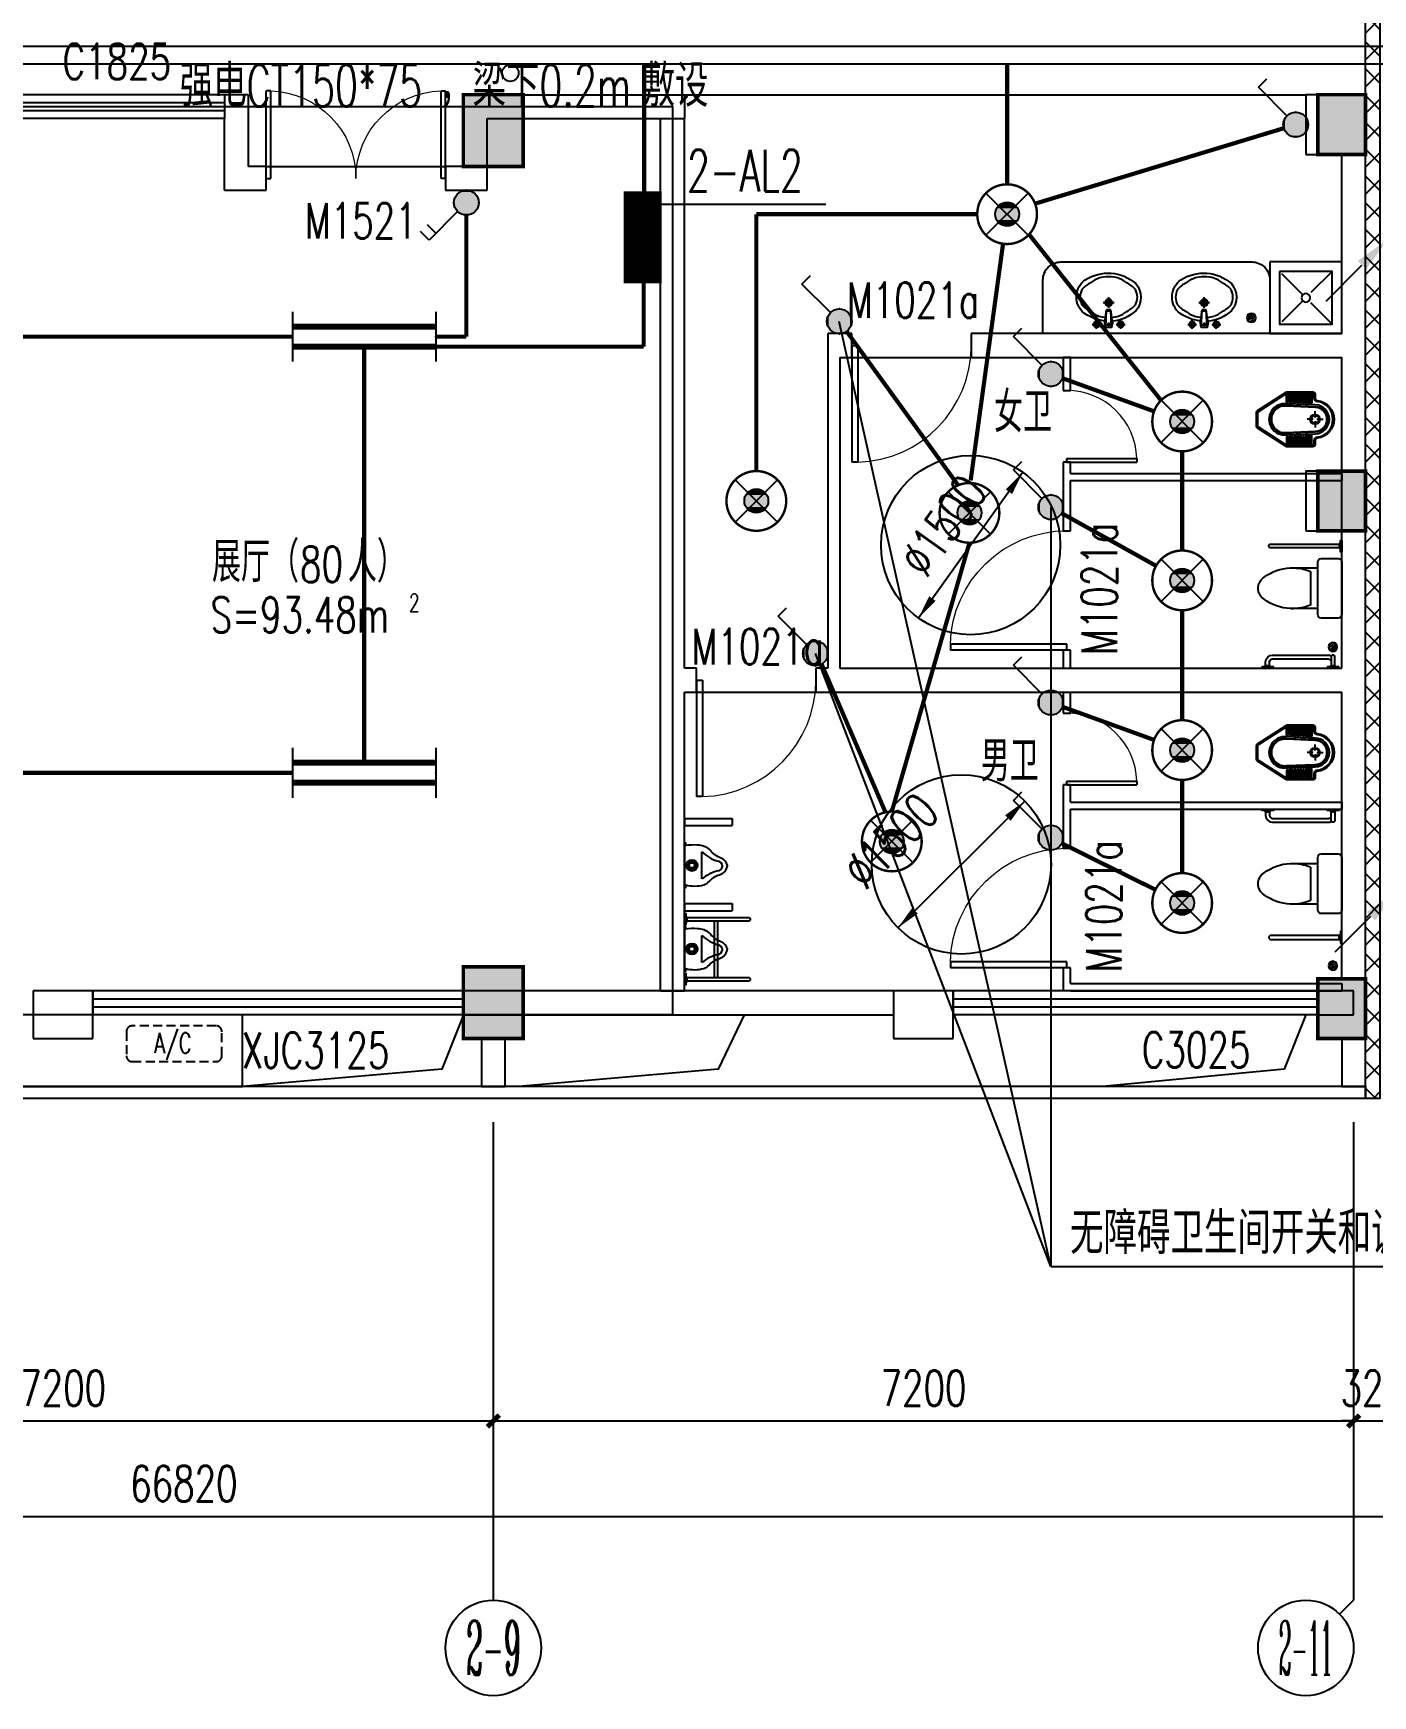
# Model space of a CAD drawing. Extents: x -9422388 to 15610651, y -1992469 to 953794.
# Drawn here: x -2844502 to -2833292, y -212483 to -198569 of the extents above; entities that cross this region are included whole.
import ezdxf
from ezdxf.enums import TextEntityAlignment as Align

# ---------------------------------------------------------------- set-up
doc = ezdxf.new("R2010")
doc.units = 0
doc.header["$LTSCALE"] = 1000
doc.linetypes.add('( Hidden )', pattern=[0.375, 0.25, -0.125])
doc.linetypes.add('DASH', pattern=[0.35, 0.25, -0.1])
for name, color, linetype in [('A-FLOR-HVAC', 4, 'Continuous'), ('AXIS_TEXT', 7, 'Continuous'), ('C-KZ', 2, 'Continuous'), ('C-Z-HATCH', 253, 'Continuous'), ('CABLETRAY', 4, 'Continuous'), ('DIM-照明', 3, 'Continuous'), ('DIM-箱柜', 3, 'Continuous'), ('EQUIP-照明', 3, 'Continuous'), ('EQUIP-箱柜', 3, 'Continuous'), ('LWIRE', 4, 'Continuous'), ('TEL_TEXT', 7, 'Continuous'), ('WINDOW_TEXT', 7, 'Continuous'), ('WIRE-照明', 1, 'Continuous'), ('洁具', 253, 'Continuous')]:
    doc.layers.add(name, color=color, linetype=linetype)
doc.styles.add('_TCH_AXIS', font='COMPLEX', dxfattribs={"bigfont": 'GBCBIG'})
doc.styles.add('_TCH_DIM', font='SIMPLEX', dxfattribs={"bigfont": 'GBCBIG'})
doc.styles.add('_TCH_DIM_T3', font='SIMPLEX', dxfattribs={"width": 0.705882, "bigfont": 'GBCBIG'})
doc.styles.add('_TCH_WINDOW', font='SIMPLEX', dxfattribs={"height": 3.5, "bigfont": 'GBCBIG'})
doc.styles.add('_TEL_DIM', font='SIMPLEX', dxfattribs={"width": 0.8, "height": 3.5, "bigfont": 'HZTXT'})
doc.styles.add('COMPLEX', font='COMPLEX')
doc.styles.get("Standard").update_dxf_attribs({"font": 'gbenor.shx', "bigfont": 'gbcbig.shx'})
doc.dimstyles.new('_TCH_ARCH&&100', dxfattribs={"dimtxt": 297.5, "dimasz": 100, "dimexe": 250, "dimexo": 300, "dimgap": 126.25, "dimtad": 1, "dimdec": 0, "dimzin": 0, "dimdsep": 46, "dimtxsty": '_TCH_DIM_T3', "dimblk": 'ARCHTICK', "dimcen": 0.09, "dimclrt": 7, "dimazin": 2, "dimtfac": 1, "dimtdec": 0, "dimtix": 1, "dimtmove": 2, "dimatfit": 3, "dimfxl": 0, "dimtolj": 1, "dimtzin": 0, "dimarcsym": 0})

# ---------------------------------------------------------------- blocks, each defined once
blk = doc.blocks.new('KTWJ1')
at = {"layer": 'A-FLOR-HVAC', "color": 0, "linetype": '( Hidden )', "ltscale": 0.3}
blk.add_lwpolyline([(152982, -14209, 0.414214), (153032, -14259), (153732, -14259, 0.414214), (153782, -14209), (153782, -14009, 0.414214), (153732, -13959), (153032, -13959, 0.414214), (152982, -14009)], format="xyb", close=True, dxfattribs=at)
at = {"layer": 'A-FLOR-HVAC', "color": 0, "style": '_TCH_WINDOW', "width": 0.705882}
blk.add_text('A/C', height=170, dxfattribs=at).set_placement((153214, -14188))
blk = doc.blocks.new('$plan$00002871')
at = {"layer": '洁具', "color": 0}
for p, q in [((-15, -490), (-67, -490)), ((0, -475), (0, -423)), ((0, -505), (0, -557)), ((15, -490), (67, -490))]:
    blk.add_line(p, q, dxfattribs=at)
for points in [[(159, -508, -0.88995), (-159, -508, 0.380538), (-179, -491), (-210, -491, -0.414214), (-230, -471), (-230, -258, -0.144595), (-227, -247), (-73, -9, -0.254383), (-56, 0), (56, 0, -0.254383), (73, -9), (227, -247, -0.144595), (230, -258), (230, -471, -0.414214), (210, -491), (179, -491, 0.380538)], [(120, -491), (130, -252, 1.134994), (-130, -252), (-120, -491, 0.992594)], [(105, -490), (115, -251, 1.141146), (-115, -251), (-105, -490, 0.994896)], [(100, -490), (110, -251, 1.143479), (-110, -251), (-100, -490, 0.995777)], [(-149, -264, 1), (-149, -252), (-207, -252, 1), (-207, -264)], [(-148, -287, 1), (-148, -275), (-207, -275, 1), (-207, -287)], [(-149, -263, 1), (-149, -253), (-207, -253, 1), (-207, -263)], [(-148, -286, 1), (-148, -276), (-207, -276, 1), (-207, -286)], [(148, -287, -1), (148, -275), (207, -275, -1), (207, -287)], [(148, -286, -1), (148, -276), (207, -276, -1), (207, -286)], [(149, -264, -1), (149, -252), (207, -252, -1), (207, -264)], [(149, -263, -1), (149, -253), (207, -253, -1), (207, -263)], [(-147, -307, 1), (-147, -295), (-207, -295, 1), (-207, -307)], [(-146, -330, 1), (-146, -319), (-207, -319, 1), (-207, -330)], [(-146, -352, 1), (-146, -341), (-207, -341, 1), (-207, -352)], [(-145, -376, 1), (-145, -364), (-207, -364, 1), (-207, -376)], [(-144, -399, 1), (-144, -388), (-207, -388, 1), (-207, -399)], [(-143, -423, 1), (-143, -411), (-207, -411, 1), (-207, -423)], [(-147, -306, 1), (-147, -296), (-207, -296, 1), (-207, -306)], [(-146, -329, 1), (-146, -320), (-207, -320, 1), (-207, -329)], [(-146, -351, 1), (-146, -342), (-207, -342, 1), (-207, -351)], [(-145, -375, 1), (-145, -365), (-207, -365, 1), (-207, -375)], [(-144, -398, 1), (-144, -389), (-207, -389, 1), (-207, -398)], [(-143, -422, 1), (-143, -412), (-207, -412, 1), (-207, -422)], [(143, -423, -1), (143, -411), (207, -411, -1), (207, -423)], [(144, -399, -1), (144, -388), (207, -388, -1), (207, -399)], [(143, -422, -1), (143, -412), (207, -412, -1), (207, -422)], [(145, -376, -1), (145, -364), (207, -364, -1), (207, -376)], [(144, -398, -1), (144, -389), (207, -389, -1), (207, -398)], [(146, -352, -1), (146, -341), (207, -341, -1), (207, -352)], [(145, -375, -1), (145, -365), (207, -365, -1), (207, -375)], [(146, -330, -1), (146, -319), (207, -319, -1), (207, -330)], [(146, -351, -1), (146, -342), (207, -342, -1), (207, -351)], [(147, -307, -1), (147, -295), (207, -295, -1), (207, -307)], [(146, -329, -1), (146, -320), (207, -320, -1), (207, -329)], [(147, -306, -1), (147, -296), (207, -296, -1), (207, -306)], [(-141, -444, 1), (-141, -432), (-207, -432, 1), (-207, -444)], [(-141, -464, 1), (-141, -453), (-207, -453, 1), (-207, -464)], [(-141, -443, 1), (-141, -433), (-207, -433, 1), (-207, -443)], [(-141, -463, 1), (-141, -454), (-207, -454, 1), (-207, -463)], [(141, -444, -1), (141, -432), (207, -432, -1), (207, -444)], [(141, -464, -1), (141, -453), (207, -453, -1), (207, -464)], [(141, -443, -1), (141, -433), (207, -433, -1), (207, -443)], [(141, -463, -1), (141, -454), (207, -454, -1), (207, -463)]]:
    blk.add_lwpolyline(points, format="xyb", close=True, dxfattribs=at)
blk.add_lwpolyline([(-149, -507, 0.380538), (-179, -481), (-210, -481, -0.414214), (-220, -471), (-220, -258, -0.144595), (-218, -253), (-64, -15, -0.254383), (-56, -10), (56, -10, -0.254383), (64, -15), (218, -253, -0.144595), (220, -258), (220, -471, -0.414214), (210, -481), (179, -481, 0.380538), (149, -507, 0.380538)], format="xyb", dxfattribs=at)
for radius in [40, 31.7]:
    blk.add_circle((0, -490), radius, dxfattribs=at)
blk.add_arc((0, -490), 150, 186.665, 353.335, dxfattribs=at)
blk = doc.blocks.new('$plan$00001624')
at = {"color": 0}
for p, q in [((646, -13), (661, -28)), ((701, -28), (716, -13))]:
    blk.add_line(p, q, dxfattribs=at)
for points in [[(60, 0), (60, -13), (-60, -13), (-60, 0)], [(744, 0), (744, -13), (624, -13), (624, 0)]]:
    blk.add_lwpolyline(points, close=True, dxfattribs=at)
blk.add_lwpolyline([(-38, -13), (-23, -28), (17, -28), (33, -13)], dxfattribs=at)
for points in [[(-23, -28), (-23, -66, 0.414213), (49, -137), (632, -137, 0.119966), (665, -129)], [(17, -28), (17, -66, 0.414211), (49, -97), (632, -97, 0.298815), (661, -78)]]:
    blk.add_lwpolyline(points, format="xyb", dxfattribs=at)
blk.add_lwpolyline([(681, -137), (681, -137, -0.414214), (661, -117), (661, -28), (701, -28), (701, -117, -0.414214)], format="xyb", close=True, dxfattribs=at)
blk = doc.blocks.new('A$C5E992675')
at = {"color": 0}
for points in [[(600, 600), (600, 0), (0, 0), (0, 600)], [(520, 520), (520, 80), (80, 80), (80, 520)]]:
    blk.add_lwpolyline(points, close=True, dxfattribs=at)
at = {"color": 0, "linetype": 'DASH'}
for points in [[(80, 520), (275, 325)], [(325, 325), (520, 520)], [(80, 80), (275, 275)], [(325, 275), (520, 80)]]:
    blk.add_lwpolyline(points, dxfattribs=at)
at = {"color": 0}
blk.add_circle((300, 300), 35, dxfattribs=at)
blk = doc.blocks.new('宿舍楼柱网2')
at = {"layer": 'C-Z-HATCH'}
h = blk.add_hatch(color=0, dxfattribs=at)
h.dxf.hatch_style = 1
h.paths.add_polyline_path([(133350, 330556), (133850, 330556), (133850, 329956), (133350, 329956)])
h = blk.add_hatch(color=0, dxfattribs=at)
h.dxf.hatch_style = 1
h.paths.add_polyline_path([(140500, 330556), (140900, 330556), (140900, 330056), (140500, 330056)])
h = blk.add_hatch(color=0, dxfattribs=at)
h.dxf.hatch_style = 1
h.paths.add_polyline_path([(140500, 327406), (140900, 327406), (140900, 326906), (140500, 326906)])
h = blk.add_hatch(color=0, dxfattribs=at)
h.dxf.hatch_style = 1
h.paths.add_polyline_path([(133350, 323256), (133850, 323256), (133850, 322656), (133350, 322656)])
h = blk.add_hatch(color=0, dxfattribs=at)
h.dxf.hatch_style = 1
h.paths.add_polyline_path([(140500, 323156), (140900, 323156), (140900, 322656), (140500, 322656)])
at = {"layer": 'C-KZ', "color": 0, "const_width": 30}
for points in [[(133350, 330556), (133850, 330556), (133850, 329956), (133350, 329956)], [(140500, 330556), (140900, 330556), (140900, 330056), (140500, 330056)], [(140500, 327406), (140900, 327406), (140900, 326906), (140500, 326906)], [(133350, 323256), (133850, 323256), (133850, 322656), (133350, 322656)], [(140500, 323156), (140900, 323156), (140900, 322656), (140500, 322656)]]:
    blk.add_lwpolyline(points, close=True, dxfattribs=at)
blk = doc.blocks.new('$TCHSYS$WIN2D')
at = {"color": 0}
for p, q in [((-0.5, 0.5), (0.5, 0.5)), ((-0.5, 0.5), (-0.5, -0.5)), ((0.5, 0.5), (0.5, -0.5)), ((0.5, 0.1667), (-0.5, 0.1667)), ((0.5, -0.1667), (-0.5, -0.1667)), ((-0.5, -0.5), (0.5, -0.5))]:
    blk.add_line(p, q, dxfattribs=at)
blk = doc.blocks.new('_ArchTick')
at = {"color": 0, "linetype": 'ByBlock', "const_width": 0.4}
blk.add_lwpolyline([(-0.5, -0.5), (0.5, 0.5)], dxfattribs=at)
blk = doc.blocks.new('*D2838')
at = {"color": 0, "lineweight": -2, "transparency": 16777216}
for p, q in [((1474530, -199693), (1474530, -202943)), ((1541350, -199693), (1541350, -202943)), ((1474530, -202693), (1541350, -202693))]:
    blk.add_line(p, q, dxfattribs=at)
at = {"layer": 'Defpoints', "color": 0, "transparency": 16777216}
for p in [(1474530, -199393), (1541350, -199393), (1541350, -202693)]:
    blk.add_point(p, dxfattribs=at)
at = {"color": 0, "lineweight": -2, "transparency": 16777216, "xscale": 100, "yscale": 100, "zscale": 100, "rotation": 180}
blk.add_blockref('_ArchTick', (1474530, -202693), dxfattribs=at)
at = {"color": 0, "lineweight": -2, "transparency": 16777216, "xscale": 100, "yscale": 100, "zscale": 100}
blk.add_blockref('_ArchTick', (1541350, -202693), dxfattribs=at)
at = {"color": 7, "transparency": 16777216, "insert": (1507940, -202418), "char_height": 297.5, "attachment_point": 5, "style": '_TCH_DIM_T3'}
blk.add_mtext('\\A1;66820', dxfattribs=at)
blk = doc.blocks.new('*D2844')
at = {"color": 0, "lineweight": -2, "transparency": 16777216}
for p, q in [((1503330, -199693), (1503330, -202143)), ((1510530, -199693), (1510530, -202143)), ((1503330, -201893), (1510530, -201893))]:
    blk.add_line(p, q, dxfattribs=at)
at = {"layer": 'Defpoints', "color": 0, "transparency": 16777216}
for p in [(1503330, -199393), (1510530, -199393), (1510530, -201893)]:
    blk.add_point(p, dxfattribs=at)
at = {"color": 0, "lineweight": -2, "transparency": 16777216, "xscale": 100, "yscale": 100, "zscale": 100, "rotation": 180}
blk.add_blockref('_ArchTick', (1503330, -201893), dxfattribs=at)
at = {"color": 0, "lineweight": -2, "transparency": 16777216, "xscale": 100, "yscale": 100, "zscale": 100}
blk.add_blockref('_ArchTick', (1510530, -201893), dxfattribs=at)
at = {"color": 7, "transparency": 16777216, "insert": (1506930, -201618), "char_height": 297.5, "attachment_point": 5, "style": '_TCH_DIM_T3'}
blk.add_mtext('\\A1;7200', dxfattribs=at)
blk = doc.blocks.new('*D2845')
at = {"color": 0, "lineweight": -2, "transparency": 16777216}
for p, q in [((1510530, -199693), (1510530, -202143)), ((1517730, -199693), (1517730, -202143)), ((1510530, -201893), (1517730, -201893))]:
    blk.add_line(p, q, dxfattribs=at)
at = {"layer": 'Defpoints', "color": 0, "transparency": 16777216}
for p in [(1510530, -199393), (1517730, -199393), (1517730, -201893)]:
    blk.add_point(p, dxfattribs=at)
at = {"color": 0, "lineweight": -2, "transparency": 16777216, "xscale": 100, "yscale": 100, "zscale": 100, "rotation": 180}
blk.add_blockref('_ArchTick', (1510530, -201893), dxfattribs=at)
at = {"color": 0, "lineweight": -2, "transparency": 16777216, "xscale": 100, "yscale": 100, "zscale": 100}
blk.add_blockref('_ArchTick', (1517730, -201893), dxfattribs=at)
at = {"color": 7, "transparency": 16777216, "insert": (1514130, -201618), "char_height": 297.5, "attachment_point": 5, "style": '_TCH_DIM_T3'}
blk.add_mtext('\\A1;7200', dxfattribs=at)
blk = doc.blocks.new('*D2846')
at = {"color": 0, "lineweight": -2, "transparency": 16777216}
for p, q in [((1517730, -199693), (1517730, -202143)), ((1518050, -199693), (1518050, -202143)), ((1517730, -201893), (1517630, -201893)), ((1517730, -201893), (1518050, -201893)), ((1518050, -201893), (1518150, -201893))]:
    blk.add_line(p, q, dxfattribs=at)
at = {"layer": 'Defpoints', "color": 0, "transparency": 16777216}
for p in [(1517730, -199393), (1518050, -199393), (1518050, -201893)]:
    blk.add_point(p, dxfattribs=at)
at = {"color": 0, "lineweight": -2, "transparency": 16777216, "xscale": 100, "yscale": 100, "zscale": 100}
blk.add_blockref('_ArchTick', (1517730, -201893), dxfattribs=at)
at = {"color": 0, "lineweight": -2, "transparency": 16777216, "xscale": 100, "yscale": 100, "zscale": 100, "rotation": 180}
blk.add_blockref('_ArchTick', (1518050, -201893), dxfattribs=at)
at = {"color": 7, "transparency": 16777216, "insert": (1517890, -201618), "char_height": 297.5, "attachment_point": 5, "style": '_TCH_DIM_T3'}
blk.add_mtext('\\A1;320', dxfattribs=at)
blk = doc.blocks.new('_AXISO')
at = {"color": 0}
blk.add_circle((0, 0), 0.5, dxfattribs=at)
at = {"layer": 'AXIS_TEXT', "color": 0, "style": 'COMPLEX', "width": 1.041667}
blk.add_attdef('A', text='', height=0.56, dxfattribs=at).set_placement((-0.25, -0.28), (0.25, -0.28), align=Align.FIT)
blk = doc.blocks.new('$DorLib2D$00000001')
at = {"color": 0}
for p, q in [((0.45, 0.975), (0.5, 0.975)), ((0.45, 0), (0.45, 0.975)), ((0.5, 0), (0.5, 0.975)), ((0.5, 0), (0.45, 0))]:
    blk.add_line(p, q, dxfattribs=at)
at = {"color": 0, "lineweight": 13}
blk.add_arc((0.475, 0), 0.975, 91.4693, 180, dxfattribs=at)
blk = doc.blocks.new('$plan$00002826')
at = {"layer": '洁具', "color": 0}
for p, q in [((-260, -140), (-260, 140)), ((-200, 170), (-200, -170))]:
    blk.add_line(p, q, dxfattribs=at)
blk.add_lwpolyline([(-650, 92, 0.537872), (-650, -92, 0.149947), (-430, -170), (-200, -170), (-200, -220, 0.414214), (-170, -250), (-30, -250, 0.414214), (0, -220), (0, 220, 0.414214), (-30, 250), (-170, 250, 0.414214), (-200, 220), (-200, 170), (-430, 170, 0.149947)], format="xyb", close=True, dxfattribs=at)
for centre, start, end in [((-413, -227), 67.4505, 91.4725), ((-413, 227), 268.6339, 292.5495)]:
    blk.add_arc(centre, 398, start, end, dxfattribs=at)
blk = doc.blocks.new('$lvtry$00000171')
at = {"color": 0}
for p, q in [((-74, 11), (-11, 74)), ((-70, -27), (27, 70)), ((-53, -53), (53, 53)), ((-27, -70), (70, 27)), ((11, -74), (74, -11))]:
    blk.add_line(p, q, dxfattribs=at)
blk.add_circle((0, 0), 75, dxfattribs=at)
blk.add_point((0, 0), dxfattribs=at)
blk = doc.blocks.new('$plan$00003671')
at = {"layer": '洁具', "color": 0}
for p, q in [((-101, 10), (-101, -63)), ((-25, 0), (-32, -39)), ((-25, 0), (25, 0)), ((-25, 0), (-17, -148)), ((25, 0), (17, -148)), ((25, 0), (32, -39)), ((101, 10), (101, -63)), ((-64, -27), (-138, -27)), ((-32, -39), (-17, -148)), ((-24, -20), (24, -20)), ((-17, -138), (17, -138)), ((32, -39), (17, -148)), ((138, -27), (64, -27)), ((45, -209), (-45, -209)), ((-17, -148), (17, -148)), ((0, -164), (0, -254))]:
    blk.add_line(p, q, dxfattribs=at)
blk.add_lwpolyline([(25, 0), (32, -39), (30, -54, -0.144626), (222, -135, -0.454002), (196, -399, -0.337627), (-227, -368, -0.376635), (-227, -140, -0.17218), (-30, -54), (-32, -39), (-25, 0)], format="xyb", close=True, dxfattribs=at)
for centre, radius in [((-101, -27), 25.2), ((-101, -27), 15.1), ((101, -27), 25.2), ((101, -27), 15.1), ((0, -209), 30.2), ((0, -209), 20.2)]:
    blk.add_circle(centre, radius, dxfattribs=at)
for centre, radius, start, end in [((-19, -374), 275, 118.8696, 138.2267), ((-16, -304), 218, 108.3074, 128.6169), ((0, -351), 268, 95.4714, 108.3074), ((-1, -27), 7.25, 80.5252, 279.4748), ((1, -27), 7.25, 260.5252, 99.4748), ((0, -351), 268, 71.6926, 84.5286), ((16, -304), 218, 51.3831, 71.6926), ((19, -374), 275, 41.7733, 61.1304), ((-102, -254), 138, 152.5904, 207.4096), ((102, -254), 138, 332.5904, 27.4096), ((-19, -135), 275, 221.7733, 241.1304), ((-16, -205), 218, 231.3831, 251.6926), ((0, -158), 268, 251.6926, 288.3074), ((16, -205), 218, 288.3074, 308.6169), ((19, -135), 275, 298.8696, 318.2267)]:
    blk.add_arc(centre, radius, start, end, dxfattribs=at)
blk = doc.blocks.new('$plan$00002813')
at = {"layer": '洁具', "color": 0}
blk.add_line((-112, -146), (114, -146), dxfattribs=at)
blk.add_lwpolyline([(-185, 0), (-185, -10), (-164, -10, 0.125587), (-163, -162, 0.087699), (-135, -207, -0.142493), (-79, -292, 0.309604), (0, -360, 0.229829), (59, -308, -0.1358), (128, -215, 0.187963), (170, -108, 0.056569), (165, -10), (185, -10), (185, 0)], format="xyb", close=True, dxfattribs=at)
for radius in [47.3, 34.6, 22.1]:
    blk.add_circle((0, -62), radius, dxfattribs=at)
for centre, radius, start, end in [((-382, -363), 346, 14.0616, 38.7001), ((335, -366), 312, 135.2868, 164.3913), ((-6, -276), 40.9, 183.6565, 351.9398)]:
    blk.add_arc(centre, radius, start, end, dxfattribs=at)
blk = doc.blocks.new('$DorLib2D$00000002')
at = {"color": 0}
for p, q in [((-0.5, 0), (-0.5, 0.4875)), ((-0.475, 0.4875), (-0.5, 0.4875)), ((-0.475, 0), (-0.475, 0.4875)), ((0.475, 0), (0.475, 0.4875)), ((0.475, 0.4875), (0.5, 0.4875)), ((0.5, 0), (0.5, 0.4875)), ((-0.5, 0), (-0.475, 0)), ((0.5, 0), (0.475, 0))]:
    blk.add_line(p, q, dxfattribs=at)
at = {"color": 0, "lineweight": 13}
for centre, start, end in [((-0.4875, 0), 0, 88.53072), ((0.4875, 0), 91.46928, 180)]:
    blk.add_arc(centre, 0.4875, start, end, dxfattribs=at)
blk = doc.blocks.new('$TelecSys$00000081')
for p, q in [((0.104, 0.104), (0.104, 0.104)), ((-0.104, -0.104), (-0.104, -0.104)), ((-1.15, -1.15), (-0.55, -0.55))]:
    blk.add_line(p, q)
at = {"const_width": 0.142}
blk.add_lwpolyline([(0.071, 0, 1), (-0.071, 0, 1)], format="xyb", close=True, dxfattribs=at)
blk.add_solid([(-0.62, -0.48), (-0.48, -0.62), (-0.1, -0.1)])
at = {"width": 0.8, "flags": 9}
blk.add_attdef('A', (0, 0), '', height=0.00002, rotation=180, dxfattribs=at)
blk = doc.blocks.new('$equip$00001160')
for p, q in [((-1.2, 0.417), (-1.2, -0.417)), ((1.2, 0.417), (1.2, -0.417)), ((-1.2, 0.167), (1.2, 0.167)), ((-1.2, -0.167), (1.2, -0.167))]:
    blk.add_line(p, q)
at = {"const_width": 0.1}
for points in [[(-1.2, 0.167), (1.2, 0.167)], [(-1.2, -0.167), (1.2, -0.167)]]:
    blk.add_lwpolyline(points, dxfattribs=at)
at = {"layer": 'EQUIP-照明'}
for p in [(-1.2, 0), (0, 0.167), (1.2, 0), (0, -0.167)]:
    blk.add_point(p, dxfattribs=at)
at = {"layer": 'EQUIP-照明', "flags": 9}
blk.add_attdef('A', (0, 0), '', height=0.00002, dxfattribs=at)
blk = doc.blocks.new('*X41')
at = {"color": 0}
for p, q in [((-250, 32.8), (-82.8, 200)), ((-250, 68.2), (-118.2, 200)), ((-250, 103.6), (-153.6, 200)), ((-250, 138.9), (-188.9, 200)), ((-250, 174.3), (-224.3, 200)), ((-247.5, 0), (-47.5, 200)), ((-212.1, 0), (-12.1, 200)), ((-176.8, 0), (23.2, 200)), ((-141.4, 0), (58.6, 200)), ((-106.1, 0), (93.9, 200)), ((-70.7, 0), (129.3, 200)), ((-35.4, 0), (164.6, 200)), ((0, 0), (200, 200)), ((35.4, 0), (235.4, 200)), ((70.7, 0), (250, 179.3)), ((106.1, 0), (250, 143.9)), ((141.4, 0), (250, 108.6)), ((176.8, 0), (250, 73.2)), ((212.1, 0), (250, 37.9)), ((247.5, 0), (250, 2.5))]:
    blk.add_line(p, q, dxfattribs=at)
blk = doc.blocks.new('$equip$00002943')
for p, q in [((-0.75, 0.6), (-0.75, 0)), ((0.75, 0.6), (-0.75, 0.6)), ((0.75, 0), (0.75, 0.6)), ((-0.75, 0), (0.75, 0))]:
    blk.add_line(p, q)
for points, const_width in [([(-0.75, 0.3), (0.75, 0.3)], 0.6), ([(-0.75, 0.6), (-0.75, 0), (0.75, 0), (0.75, 0.6), (-0.75, 0.6), (-0.75, 0)], 0.04)]:
    blk.add_lwpolyline(points, dxfattribs=dict(const_width=const_width))
for p in [(0, 0.6), (-0.75, 0.3), (0.75, 0.3), (0, 0)]:
    blk.add_point(p)
at = {"xscale": 0.00300000000061118, "yscale": 0.00300000000061118, "zscale": 0.00300000000061118}
blk.add_blockref('*X41', (0, 0), dxfattribs=at)
at = {"color": 7, "style": '_TEL_DIM', "flags": 1}
for tag in ['A', 'REMARK']:
    blk.add_attdef(tag, text='', height=0.00002, dxfattribs=at).set_placement((0, 0), align=Align.MIDDLE_CENTER)
blk = doc.blocks.new('$equip$00002828')
for p, q in [((0.354, 0.354), (-0.354, -0.354)), ((-0.354, 0.354), (0.354, -0.354))]:
    blk.add_line(p, q)
at = {"const_width": 0.04}
blk.add_lwpolyline([(0.5, 0, -1), (-0.5, 0, -1), (0.5, 0, 1)], format="xyb", dxfattribs=at)
for radius in [0.5, 0.2]:
    blk.add_circle((0, 0), radius)
for p in [(0, 0.5), (-0.5, 0), (0.5, 0), (0, -0.5)]:
    blk.add_point(p)
for points in [[(-0.173, 0.1), (0.173, 0.1), (-0.2, 0), (0.2, 0)], [(-0.173, -0.1), (0.173, -0.1), (-0.2, 0), (0.2, 0)], [(-0.1, 0.173), (0.1, 0.173), (-0.173, 0.1), (0.173, 0.1)], [(0, 0.2), (0, 0.2), (-0.1, 0.173), (0.1, 0.173)], [(-0.1, -0.173), (0.1, -0.173), (-0.173, -0.1), (0.173, -0.1)], [(0, -0.2), (0, -0.2), (-0.1, -0.173), (0.1, -0.173)]]:
    blk.add_solid(points)
at = {"color": 7, "style": '_TEL_DIM', "flags": 1}
for tag in ['A', 'REMARK']:
    blk.add_attdef(tag, text='', height=0.00002, dxfattribs=at).set_placement((0, 0), align=Align.MIDDLE_CENTER)
blk = doc.blocks.new('$equip$00001962')
for p, q in [((0.147, 0.356), (0.625, 0.833)), ((0.625, 0.833), (0.766, 0.692))]:
    blk.add_line(p, q)
blk.add_circle((0, 0.208), 0.208)
for p in [(0, 0.417), (-0.208, 0.208), (0, 0), (0.208, 0.208)]:
    blk.add_point(p)
for points in [[(-0.18, 0.313), (0.18, 0.313), (-0.208, 0.208), (0.208, 0.208)], [(-0.104, 0.389), (0.104, 0.389), (-0.18, 0.313), (0.18, 0.313)], [(0, 0.417), (0, 0.417), (-0.104, 0.389), (0.104, 0.389)], [(-0.18, 0.104), (0.18, 0.104), (-0.208, 0.208), (0.208, 0.208)], [(-0.104, 0.028), (0.104, 0.028), (-0.18, 0.104), (0.18, 0.104)], [(0, 0), (0, 0), (-0.104, 0.028), (0.104, 0.028)]]:
    blk.add_solid(points)
at = {"layer": 'TEL_TEXT', "style": '_TEL_DIM', "flags": 1}
blk.add_attdef('A', text='', height=0.00002, dxfattribs=at).set_placement((0, 0), align=Align.MIDDLE_CENTER)
blk = doc.blocks.new('$equip$00001963')
for p, q in [((0.147, 0.356), (0.625, 0.833)), ((0.512, 0.72), (0.653, 0.579)), ((0.625, 0.833), (0.766, 0.692))]:
    blk.add_line(p, q)
blk.add_circle((0, 0.208), 0.208)
for p in [(0, 0.417), (-0.208, 0.208), (0, 0), (0.208, 0.208)]:
    blk.add_point(p)
for points in [[(-0.18, 0.313), (0.18, 0.313), (-0.208, 0.208), (0.208, 0.208)], [(-0.104, 0.389), (0.104, 0.389), (-0.18, 0.313), (0.18, 0.313)], [(0, 0.417), (0, 0.417), (-0.104, 0.389), (0.104, 0.389)], [(-0.18, 0.104), (0.18, 0.104), (-0.208, 0.208), (0.208, 0.208)], [(-0.104, 0.028), (0.104, 0.028), (-0.18, 0.104), (0.18, 0.104)], [(0, 0), (0, 0), (-0.104, 0.028), (0.104, 0.028)]]:
    blk.add_solid(points)
at = {"layer": 'TEL_TEXT', "style": '_TEL_DIM', "flags": 1}
blk.add_attdef('A', text='', height=0.00002, dxfattribs=at).set_placement((0, 0), align=Align.MIDDLE_CENTER)
blk = doc.blocks.new('34214')
h = blk.add_hatch()
h.set_pattern_fill('ANSI37', color=8, scale=100)
h.set_pattern_definition([(45, (896336.12, 205282.17), (-112.2532, 112.2532), []), (135, (896336.12, 205282.17), (-112.2532, -112.2532), [])])
h.paths.add_polyline_path([(1517829.8, -188792.5), (1517949.8, -188792.5), (1517949.8, -199192.6), (1517829.8, -199192.6)])
at = {"color": 8}
for p, q in [((1508479.8, -190792.6), (1508279.8, -190792.6)), ((1508279.8, -190792.6), (1508279.8, -190992.6)), ((1508479.8, -191392.6), (1508479.8, -190792.6)), ((1510279.8, -191392.6), (1510279.8, -190792.6)), ((1510279.8, -190792.6), (1512129.8, -190792.6)), ((1512129.8, -190792.6), (1512129.8, -190992.6)), ((1508279.8, -191592.6), (1508279.8, -190992.6)), ((1510479.8, -191592.6), (1510479.8, -190992.6)), ((1510479.8, -190992.6), (1512129.8, -190992.6)), ((1511929.8, -195692.6), (1511929.8, -190992.6)), ((1511929.8, -190992.6), (1512129.8, -190992.6)), ((1512129.8, -195592.6), (1512129.8, -190992.6)), ((1517629.8, -192792.6), (1517629.8, -191292.6)), ((1517629.8, -191292.6), (1517829.8, -191292.6)), ((1517829.8, -192892.6), (1517829.8, -191292.6)), ((1508629.8, -191392.6), (1508479.8, -191392.6)), ((1508629.8, -191392.6), (1510129.8, -191392.6)), ((1508629.8, -191592.6), (1508629.8, -191392.6)), ((1510279.8, -191392.6), (1510129.8, -191392.6)), ((1510129.8, -191392.6), (1510129.8, -191592.6)), ((1508279.8, -191592.6), (1508629.8, -191592.6)), ((1510129.8, -191592.6), (1510479.8, -191592.6)), ((1513329.8, -192792.6), (1513329.8, -195592.6)), ((1513529.8, -192792.6), (1513329.8, -192792.6)), ((1513529.8, -192992.6), (1513529.8, -192792.6)), ((1517629.8, -192792.6), (1514529.8, -192792.6)), ((1514529.8, -192792.6), (1514529.8, -192992.6)), ((1517829.8, -195692.6), (1517829.8, -192892.6)), ((1513429.8, -192992.6), (1513429.8, -195592.6)), ((1513429.8, -192992.6), (1513529.8, -192992.6)), ((1513529.8, -192992.6), (1514529.8, -192992.6)), ((1514529.8, -192992.6), (1517629.8, -192992.6)), ((1515299.8, -192992.6), (1515299.8, -193267.6)), ((1515359.8, -192992.6), (1515299.8, -192992.6)), ((1515359.8, -193267.6), (1515359.8, -192992.6)), ((1517629.8, -195592.6), (1517629.8, -192992.6)), ((1515299.8, -193267.6), (1515359.8, -193267.6)), ((1515359.8, -193867.6), (1515299.8, -193867.6)), ((1515299.8, -193867.6), (1515299.8, -193992.6)), ((1515359.8, -193962.6), (1515359.8, -193867.6)), ((1515359.8, -193962.6), (1517629.8, -193962.6)), ((1517629.8, -193962.6), (1517629.8, -194022.6)), ((1515299.8, -193992.6), (1515299.8, -194442)), ((1515359.8, -194022.6), (1517629.8, -194022.6)), ((1515359.8, -194442), (1515359.8, -194022.6)), ((1515299.8, -194442), (1515359.8, -194442)), ((1517619.6, -194541.1), (1517607.5, -194553.1)), ((1517607.5, -194585.2), (1517619.6, -194597.2)), ((1515359.8, -195442), (1515299.8, -195442)), ((1515299.8, -195442), (1515299.8, -195592.6)), ((1515359.8, -195592.6), (1515359.8, -195442)), ((1512229.8, -195592.6), (1512129.8, -195592.6)), ((1512229.8, -195792.6), (1512229.8, -195592.6)), ((1513329.8, -195592.6), (1513229.8, -195592.6)), ((1513229.8, -195592.6), (1513229.8, -195792.6)), ((1513429.8, -195592.6), (1515329.8, -195592.6)), ((1515299.8, -195592.6), (1515359.8, -195592.6)), ((1515329.8, -195592.6), (1517629.8, -195592.6)), ((1511929.8, -198292.6), (1511929.8, -195692.6)), ((1517829.8, -198192.6), (1517829.8, -195692.6)), ((1512129.8, -195792.6), (1512229.8, -195792.6)), ((1512129.8, -198292.6), (1512129.8, -195792.6)), ((1512229.8, -195792.6), (1513229.8, -195792.6)), ((1513229.8, -195792.6), (1513429.8, -195792.6)), ((1513429.8, -195792.6), (1515329.8, -195792.6)), ((1515299.8, -195792.6), (1515299.8, -195967.6)), ((1515329.8, -195792.6), (1517629.8, -195792.6)), ((1515359.8, -195967.6), (1515359.8, -195792.6)), ((1517629.8, -198192.6), (1517629.8, -195792.6)), ((1515299.8, -195967.6), (1515359.8, -195967.6)), ((1515359.8, -196567.6), (1515299.8, -196567.6)), ((1515299.8, -196567.6), (1515299.8, -196742.6)), ((1515359.8, -196712.6), (1515359.8, -196567.6)), ((1515299.8, -196742.6), (1515299.8, -197099.6)), ((1515359.8, -196712.6), (1517629.8, -196712.6)), ((1517629.8, -196712.6), (1517629.8, -196772.6)), ((1512129.8, -196849.5), (1512529.8, -196849.5)), ((1512129.8, -196849.5), (1512129.8, -196909.5)), ((1512529.8, -196849.5), (1512529.8, -196909.5)), ((1515359.8, -196772.6), (1517629.8, -196772.6)), ((1515359.8, -197099.6), (1515359.8, -196772.6)), ((1512129.8, -196909.5), (1512529.8, -196909.5)), ((1515299.8, -197099.6), (1515359.8, -197099.6)), ((1512129.8, -197562.6), (1512529.8, -197562.6)), ((1512129.8, -197562.6), (1512129.8, -197622.6)), ((1512529.8, -197562.6), (1512529.8, -197622.6)), ((1512129.8, -197622.6), (1512529.8, -197622.6)), ((1512152.1, -197678.6), (1512140.1, -197666.6)), ((1512140.1, -197722.7), (1512152.1, -197710.7)), ((1517607.5, -197830), (1517619.6, -197817.9)), ((1517619.6, -197874.1), (1517607.5, -197862)), ((1515359.8, -198099.6), (1515299.8, -198099.6)), ((1515299.8, -198099.6), (1515299.8, -198262.6)), ((1515359.8, -198232.6), (1515359.8, -198099.6)), ((1512152.1, -198181), (1512140.1, -198169)), ((1512140.1, -198225.1), (1512152.1, -198213.1)), ((1515299.8, -198262.6), (1515299.8, -198292.6)), ((1515359.8, -198232.6), (1517629.8, -198232.6)), ((1517629.8, -198192.6), (1517829.8, -198192.6)), ((1517629.8, -198232.6), (1517629.8, -198292.6)), ((1507179.8, -198292.6), (1506679.8, -198292.6)), ((1506679.8, -198292.6), (1506679.8, -198692.6)), ((1507179.8, -198692.6), (1507179.8, -198292.6)), ((1513879.8, -198292.6), (1510279.8, -198292.6)), ((1510279.8, -198292.6), (1510279.8, -198492.6)), ((1511929.8, -198292.6), (1512129.8, -198292.6)), ((1514379.8, -198292.6), (1513879.8, -198292.6)), ((1513879.8, -198292.6), (1513879.8, -198692.6)), ((1514379.8, -198692.6), (1514379.8, -198292.6)), ((1515329.8, -198292.3), (1515299.8, -198292.6)), ((1515329.5, -198292.3), (1515329.8, -198292.3)), ((1515359.8, -198292.6), (1517629.8, -198292.6)), ((1517729.8, -198292.6), (1517429.8, -198292.6)), ((1517429.8, -198292.6), (1517429.8, -198492.6)), ((1517729.8, -198492.6), (1517729.8, -198292.6)), ((1510279.8, -198492.6), (1513879.8, -198492.6)), ((1517429.8, -198492.6), (1517729.8, -198492.6)), ((1506679.8, -198692.6), (1507179.8, -198692.6)), ((1513879.8, -198692.6), (1514379.8, -198692.6)), ((1510529.8, -199392.6), (1510529.8, -203392.6)), ((1517729.8, -199392.6), (1517729.8, -203392.6)), ((1517612.7, -203509.7), (1517729.8, -203392.6))]:
    blk.add_line(p, q, dxfattribs=at)
for points, format in [([(1517829.8, -199192.6), (1475329.8, -199192.6, -0.4142134), (1473729.8, -197592.6), (1473729.8, -189492.6, -0.4142137), (1474429.8, -188792.6), (1474429.8, -188792.6)], "xyb"), ([(1517829.8, -199092.6), (1475329.8, -199092.6, -0.4142134), (1473829.8, -197592.6), (1473829.8, -189492.6, -0.4142137), (1474429.8, -188892.6), (1474429.8, -188892.6)], "xyb"), ([(1515129.8, -192792.6), (1515129.8, -192342.6, -0.4142136), (1515279.8, -192192.6), (1516879.8, -192192.6, -0.4142136), (1517029.8, -192342.6), (1517029.8, -192792.6)], "xyb"), ([(1514844.9, -194115.4, 66, 0, 0), (1514961.3, -193952.8, 0, 0, 0)], "xyseb"), ([(1514204.5, -195009.8, 66, 0, 0), (1514088.1, -195172.4, 0, 0, 0)], "xyseb"), ([(1514836.6, -196846.4, 66, 0, 0), (1514978.1, -196705.1, 0, 0, 0)], "xyseb"), ([(1514058.1, -197623.5, 66, 0, 0), (1513916.6, -197764.8, 0, 0, 0)], "xyseb")]:
    blk.add_lwpolyline(points, format=format, dxfattribs=at)
for points in [[(1517829.8, -188792.5), (1517949.8, -188792.5), (1517949.8, -199192.6), (1517829.8, -199192.6)], [(1499729.8, -190892.6), (1512029.8, -190892.6), (1512029.8, -198492.6), (1499729.8, -198492.6)], [(1517329.8, -191292.6), (1517829.8, -191292.6), (1517829.8, -190792.6), (1517329.8, -190792.6)], [(1517329.8, -194442.6), (1517829.8, -194442.6), (1517829.8, -193942.6), (1517329.8, -193942.6)], [(1517629.8, -194619.3), (1517619.6, -194619.3), (1517619.6, -194523.2), (1517629.8, -194523.2)], [(1512129.8, -197644.5), (1512140.1, -197644.5), (1512140.1, -197740.6), (1512129.8, -197740.6)], [(1517629.8, -197795.9), (1517619.6, -197795.9), (1517619.6, -197892), (1517629.8, -197892)], [(1512129.8, -198146.9), (1512140.1, -198146.9), (1512140.1, -198243), (1512129.8, -198243)], [(1510429.8, -199092.6), (1510629.8, -199092.6), (1510629.8, -198692.6), (1510429.8, -198692.6)], [(1517629.8, -199092.6), (1517829.8, -199092.6), (1517829.8, -198692.6), (1517629.8, -198692.6)]]:
    blk.add_lwpolyline(points, close=True, dxfattribs=at)
for points in [[(1512129.8, -190792.6), (1517329.8, -190792.6)], [(1517629.8, -192792.6), (1517629.8, -191515.7)], [(1514961.3, -193952.8), (1514088.1, -195172.4)], [(1514978.1, -196705.1), (1513916.6, -197764.8)], [(1512379.8, -198181), (1512379.8, -197710.7)], [(1512409.8, -198181), (1512409.8, -197710.7)], [(1506679.8, -198492.6), (1505429.8, -198492.6), (1505429.8, -199092.6), (1508429.8, -199092.6), (1508429.8, -198492.6), (1507179.8, -198492.6)], [(1510279.8, -198492.6), (1510098.6, -198947.3), (1508429.8, -199092.6)], [(1512629.8, -198492.6), (1512412.3, -198947.3), (1510743.5, -199092.6)], [(1517329.8, -198492.6), (1517148.6, -198947.3), (1515629.8, -199092.6)], [(1517829.8, -199092.6), (1517829.8, -199192.6)]]:
    blk.add_lwpolyline(points, dxfattribs=at)
for points in [[(1517020, -194569.1), (1517020, -194569.1, -0.414214), (1517036, -194553.1), (1517607.5, -194553.1), (1517607.5, -194585.2), (1517036, -194585.2, -0.414214)], [(1512679.8, -197694.6), (1512679.8, -197694.6, -0.414214), (1512663.8, -197710.7), (1512152.1, -197710.7), (1512152.1, -197678.6), (1512663.8, -197678.6, -0.414214)], [(1517020, -197846), (1517020, -197846, 0.414214), (1517036, -197862), (1517607.5, -197862), (1517607.5, -197830), (1517036, -197830, 0.414214)], [(1512679.8, -198197.1), (1512679.8, -198197.1, -0.414214), (1512663.8, -198213.1), (1512152.1, -198213.1), (1512152.1, -198181), (1512663.8, -198181, -0.414214)]]:
    blk.add_lwpolyline(points, format="xyb", close=True, dxfattribs=at)
for centre, radius in [((1510672, -190611.1), 70), ((1514524.7, -194562.6), 750), ((1514447.4, -197234.9), 750)]:
    blk.add_circle(centre, radius, dxfattribs=at)
ref = blk.add_blockref('$TCHSYS$WIN2D', (1507379.8, -190892.6), dxfattribs=dict(at, xscale=-1800, yscale=200, zscale=200, rotation=359.9999999999954))
ref.add_attrib('A', 'C1825', (1506924.8, -190663.6), dxfattribs={"layer": 'WINDOW_TEXT', "color": 8, "height": 297.5, "style": '_TCH_WINDOW', "width": 0.705882})
ref = blk.add_blockref('$DorLib2D$00000002', (1509379.8, -191492.6), dxfattribs=dict(at, xscale=-1500, yscale=1500, zscale=200, rotation=359.999999999995))
ref.add_attrib('A', 'M1521', (1508953.5, -191997.1), dxfattribs={"layer": 'WINDOW_TEXT', "color": 8, "height": 297.5, "style": '_TCH_WINDOW', "width": 0.705882})
for name, p in [('宿舍楼柱网2', (1376929.4, -521348.5)), ('KTWJ1', (1354476.8, -184626.5))]:
    blk.add_blockref(name, p, dxfattribs=at)
for name, p, rotation in [('$plan$00003671', (1515679.8, -192741.6), 179.9999999999999), ('$plan$00003671', (1516479.8, -192741.6), 179.9999999999999), ('$plan$00002871', (1516916.9, -193509.6), 90), ('$plan$00002871', (1516916.9, -196297.7), 90), ('$plan$00002813', (1512129.8, -197242.6), 89.99999999999991), ('$plan$00002813', (1512129.8, -197942.6), 89.99999999999991)]:
    blk.add_blockref(name, p, dxfattribs=dict(at, rotation=rotation))
at = {"color": 8, "xscale": -1}
blk.add_blockref('A$C5E992675', (1517629.8, -192792.6), dxfattribs=at)
at = {"color": 8}
ref = blk.add_blockref('$DorLib2D$00000001', (1514029.8, -192892.6), dxfattribs=dict(at, xscale=-1000, yscale=-1000, zscale=200))
ref.add_attrib('A', 'M1021a', (1513489.8, -192661.4), dxfattribs={"layer": 'WINDOW_TEXT', "color": 8, "height": 297.5, "style": '_TCH_WINDOW', "width": 0.705882})
for name, p, xscale, yscale, zscale, rotation in [('$lvtry$00000171', (1516874.5, -192660.1), 0.5, -0.5, 0.5, 89.99999999999997), ('$DorLib2D$00000001', (1515329.8, -193567.6), 600, 600, 60, 270), ('$lvtry$00000171', (1517555.9, -195414.1), 0.5, -0.5, 0.5, 89.99999999999997), ('$DorLib2D$00000001', (1515329.8, -196267.6), 600, 600, 60, 270), ('$lvtry$00000171', (1517555.9, -198083.3), 0.5, -0.5, 0.5, 89.99999999999997)]:
    blk.add_blockref(name, p, dxfattribs=dict(at, xscale=xscale, yscale=yscale, zscale=zscale, rotation=rotation))
ref = blk.add_blockref('$DorLib2D$00000001', (1515329.8, -194942), dxfattribs=dict(at, xscale=1000, yscale=-1000, zscale=60, rotation=270))
ref.add_attrib('A', 'M1021a', (1515750.2, -195482), dxfattribs={"layer": 'WINDOW_TEXT', "color": 8, "height": 297.5, "rotation": 90, "style": '_TCH_WINDOW', "width": 0.705882})
at = {"color": 8, "yscale": -1}
for p in [(1517629.8, -194923.6), (1517629.8, -197396.8)]:
    blk.add_blockref('$plan$00002826', p, dxfattribs=at)
at = {"color": 8}
ref = blk.add_blockref('$DorLib2D$00000001', (1512729.8, -195692.6), dxfattribs=dict(at, xscale=-1000, yscale=-1000, zscale=200))
ref.add_attrib('A', 'M1021a', (1512189.8, -195560.2), dxfattribs={"layer": 'WINDOW_TEXT', "color": 8, "height": 297.5, "style": '_TCH_WINDOW', "width": 0.705882})
at = {"color": 8, "extrusion": (0, 0, -1), "yscale": 0.8000000000000002, "zscale": -0.8000000000000002}
for p, xscale, rotation in [((-1517011.9, -195592.6), 0.8000000000000002, 180.0000159714743), ((-1517011.9, -196772.6), -0.8000000000000002, 359.9999840285258)]:
    blk.add_blockref('$plan$00001624', p, dxfattribs=dict(at, xscale=xscale, rotation=rotation))
at = {"color": 8}
ref = blk.add_blockref('$DorLib2D$00000001', (1515329.8, -197599.6), dxfattribs=dict(at, xscale=1000, yscale=-1000, zscale=60, rotation=270))
ref.add_attrib('A', 'M1021a', (1515788.5, -198139.6), dxfattribs={"layer": 'WINDOW_TEXT', "color": 8, "height": 297.5, "rotation": 90, "style": '_TCH_WINDOW', "width": 0.705882})
ref = blk.add_blockref('$TCHSYS$WIN2D', (1508729.8, -198392.6), dxfattribs=dict(at, xscale=-3100, yscale=200, zscale=200, rotation=359.9999999999933))
ref.add_attrib('A', 'XJC3125', (1508427, -198939.9), dxfattribs={"layer": 'WINDOW_TEXT', "color": 8, "height": 297.5, "style": '_TCH_WINDOW', "width": 0.705882})
ref = blk.add_blockref('$TCHSYS$WIN2D', (1515904.8, -198392.6), dxfattribs=dict(at, xscale=-3050.000885422807, yscale=200, zscale=200, rotation=359.9999999999931))
ref.add_attrib('A', 'C3025', (1515957.5, -198935.2), dxfattribs={"layer": 'WINDOW_TEXT', "color": 8, "height": 297.5, "style": '_TCH_WINDOW', "width": 0.705882})
ref = blk.add_blockref('_AXISO', (1510529.8, -203792.6), dxfattribs=dict(at, xscale=800, yscale=800, zscale=800))
ref.add_attrib('A', '2-9', dxfattribs={"layer": 'AXIS_TEXT', "color": 8, "height": 452.55, "style": '_TCH_AXIS', "width": 0.35}).set_placement((1510303.5, -204018.8), (1510756.1, -204018.8), align=Align.FIT)
ref = blk.add_blockref('_AXISO', (1517329.8, -203792.6), dxfattribs=dict(at, xscale=800, yscale=800, zscale=800))
ref.add_attrib('A', '2-11', dxfattribs={"layer": 'AXIS_TEXT', "color": 8, "height": 452.55, "style": '_TCH_AXIS', "width": 0.3}).set_placement((1517103.5, -204018.8), (1517556.1, -204018.8), align=Align.FIT)
at = {"color": 8, "style": '_TCH_DIM'}
for s, p in [('女卫', (1514720.4, -193619.5)), ('展厅（', (1508175.1, -194871.5)), ('人）', (1509312.3, -194871.5)), ('男卫', (1514608.9, -196540.1))]:
    blk.add_text(s, height=337.59, dxfattribs=at).set_placement(p)
at = {"color": 8, "style": '_TCH_DIM', "width": 0.705882}
for rotation, p in [(54.39598, (1514153.3, -194850.9)), (44.95211, (1513643.2, -197460))]:
    blk.add_text('%%c1500', height=297.5, rotation=rotation, dxfattribs=at).set_placement(p)
for s, height, p in [('80', 297.5, (1508912.3, -194871.5)), ('S=93.48m', 297.5, (1508163.7, -195294.7)), ('2', 148.8, (1509823.7, -195119.7))]:
    blk.add_text(s, height=height, dxfattribs=at).set_placement(p)
at = {"color": 8}
for p1, p2, distance, picture, middle in [((1474529.8, -199392.6), (1541349.8, -199392.6), -3300, '*D2838', (1507939.8, -202417.6)), ((1503329.8, -199392.6), (1510529.8, -199392.6), -2500, '*D2844', (1506929.8, -201617.6)), ((1510529.8, -199392.6), (1517729.8, -199392.6), -2500, '*D2845', (1514129.8, -201617.6)), ((1517729.8, -199392.6), (1518049.8, -199392.6), -2500, '*D2846', (1517889.8, -201617.6))]:
    dim = blk.add_aligned_dim(p1=p1, p2=p2, distance=distance, dimstyle='_TCH_ARCH&&100', dxfattribs=at)
    dim.commit()
    dim.dimension.update_dxf_attribs({"geometry": picture, "text_midpoint": middle})

msp = doc.modelspace()

# ---------------------------------------------------------------- linework, layer by layer
at = {"layer": 'CABLETRAY'}
for p, q in [((-2868739.13088, -198677.63092), (-2827606.93721, -198677.63092)), ((-2827606.93721, -198827.63092), (-2868739.13088, -198827.63092))]:
    msp.add_line(p, q, dxfattribs=at)
at = {"layer": 'DIM-照明'}
for p, q in [((-2835986.10387, -202535.87239), (-2835986.10387, -208891.57175)), ((-2835986.10387, -208891.57175), (-2827951.93721, -208891.57175))]:
    msp.add_line(p, q, dxfattribs=at)
for points in [[(-2835986.10387, -208891.57175), (-2837756.10387, -200980.32218)], [(-2835986.10387, -208891.57175), (-2837956.10387, -203759.77133)]]:
    msp.add_lwpolyline(points, dxfattribs=at)
at = {"layer": 'DIM-箱柜'}
for p, q in [((-2839551.93721, -199999.76279), (-2838828.6368, -199999.76279)), ((-2838828.6368, -199999.76279), (-2837869.43012, -199999.76279))]:
    msp.add_line(p, q, dxfattribs=at)
at = {"layer": 'WIRE-照明', "linetype": 'Continuous', "const_width": 35}
for points in [[(-2839389.43721, -199901.13092), (-2839389.43721, -198827.63092)], [(-2836351.93724, -199833.37398), (-2836351.93724, -198827.63092)], [(-2836117.91529, -199995.43237), (-2834035.78244, -199363.61951)], [(-2840876.93721, -201108.37515), (-2840876.93721, -200091.70848)], [(-2838450.54881, -202233.37239), (-2838450.54881, -200083.37398)], [(-2838450.54881, -200083.37398), (-2836601.93724, -200083.37398)], [(-2836657.04081, -202312.41663), (-2836385.84025, -200331.06448)], [(-2835063.71393, -201641.5957), (-2836168.11943, -200252.81723)], [(-2839393.57901, -201191.70848), (-2839393.57901, -200651.13092)], [(-2837694.9639, -201064.66116), (-2836761.68487, -202352.02224)], [(-2847531.93745, -201108.37515), (-2842331.93745, -201108.37515)], [(-2841731.93745, -201191.70848), (-2841731.93729, -204675.04182)], [(-2841131.93745, -201108.37515), (-2840876.93721, -201108.37515)], [(-2841131.93745, -201191.70848), (-2839393.57901, -201191.70848)], [(-2835888.146, -201456.29764), (-2835122.03614, -201733.35178)], [(-2834886.93724, -202898.37247), (-2834886.93724, -202068.37239)], [(-2835895.11099, -202586.57731), (-2835105.32017, -203026.68067)], [(-2837316.93726, -205083.37239), (-2836666.93726, -202833.37239)], [(-2834886.93724, -204318.37239), (-2834886.93724, -203398.37247)], [(-2837904.02054, -203849.98231), (-2837369.61148, -205088.98453)], [(-2835888.146, -204206.29764), (-2835122.03614, -204483.35178)], [(-2847531.93729, -204758.37515), (-2842331.93729, -204758.37515)], [(-2834886.93724, -205598.37239), (-2834886.93724, -204818.37239)], [(-2835893.51773, -205349.51713), (-2835110.93742, -205737.35924)]]:
    msp.add_lwpolyline(points, dxfattribs=at)

# ---------------------------------------------------------------- block references
msp.add_blockref('34214', (-4351181.75199, -8290.8043))
at = {"layer": 'EQUIP-照明', "xscale": 500, "yscale": 500, "zscale": 500}
for name, p, rotation in [('$equip$00001962', (-2833831.93721, -199333.37254), 90), ('$equip$00001963', (-2840876.93721, -199883.37515), 180), ('$equip$00001962', (-2837651.93721, -200980.32494), 90), ('$equip$00001962', (-2835881.93721, -201420.87239), 90), ('$equip$00001962', (-2835881.93721, -202535.87239), 90), ('$equip$00001962', (-2837851.93721, -203759.77133), 90), ('$equip$00001962', (-2835881.93721, -204170.87239), 90), ('$equip$00001962', (-2835881.93721, -205301.78349), 90)]:
    msp.add_blockref(name, p, dxfattribs=dict(at, rotation=rotation))
for name, p in [('$equip$00002828', (-2836351.93724, -200083.37398)), ('$equip$00001160', (-2841731.93745, -201108.37515)), ('$equip$00002828', (-2834886.93723, -201818.37239)), ('$equip$00002828', (-2838450.54881, -202483.37239)), ('$equip$00002828', (-2836666.93726, -202583.37239)), ('$equip$00002828', (-2834886.93724, -203148.37247)), ('$equip$00002828', (-2834886.93723, -204568.37239)), ('$equip$00001160', (-2841731.93729, -204758.37515)), ('$equip$00002828', (-2837316.93726, -205333.37239)), ('$equip$00002828', (-2834886.93724, -205848.37239))]:
    msp.add_blockref(name, p, dxfattribs=at)
at = {"layer": 'EQUIP-箱柜', "color": 0, "xscale": 500, "yscale": 500, "zscale": 500, "rotation": 90}
msp.add_blockref('$equip$00002943', (-2839251.93721, -200276.13092), dxfattribs=at)
at = {"layer": 'LWIRE', "xscale": 500, "yscale": 500, "zscale": 500}
for p in [(-2833106.9334, -200235.37015), (-2833031.93721, -205683.37779)]:
    msp.add_blockref('$TelecSys$00000081', p, dxfattribs=at)

# ---------------------------------------------------------------- texts
at = {"layer": 'DIM-照明', "color": 7, "style": '_TEL_DIM', "width": 0.8}
msp.add_text('无障碍卫生间开关和调控面板应易于识别，距地面局度为', height=350, dxfattribs=at).set_placement((-2835824.93721, -208786.57175))
at = {"layer": 'DIM-箱柜', "color": 7, "style": '_TEL_DIM', "width": 0.64}
msp.add_text('2-AL2', height=350, dxfattribs=at).set_placement((-2839030.43012, -199894.76279))
at = {"layer": 'TEL_TEXT', "style": '_TEL_DIM'}
for s, width, p in [('强电', 0.8, (-2843276.13088, -199183.37515)), ('CT150*75', 0.64, (-2842716.13088, -199183.37515)), ('，梁下', 0.8, (-2841105.46422, -199183.37515)), ('0.2m', 0.64, (-2840265.46422, -199183.37515)), ('敷设', 0.8, (-2839412.13088, -199183.37515))]:
    msp.add_text(s, height=350, dxfattribs=dict(at, width=width)).set_placement(p)

doc.saveas('drawing.dxf')
